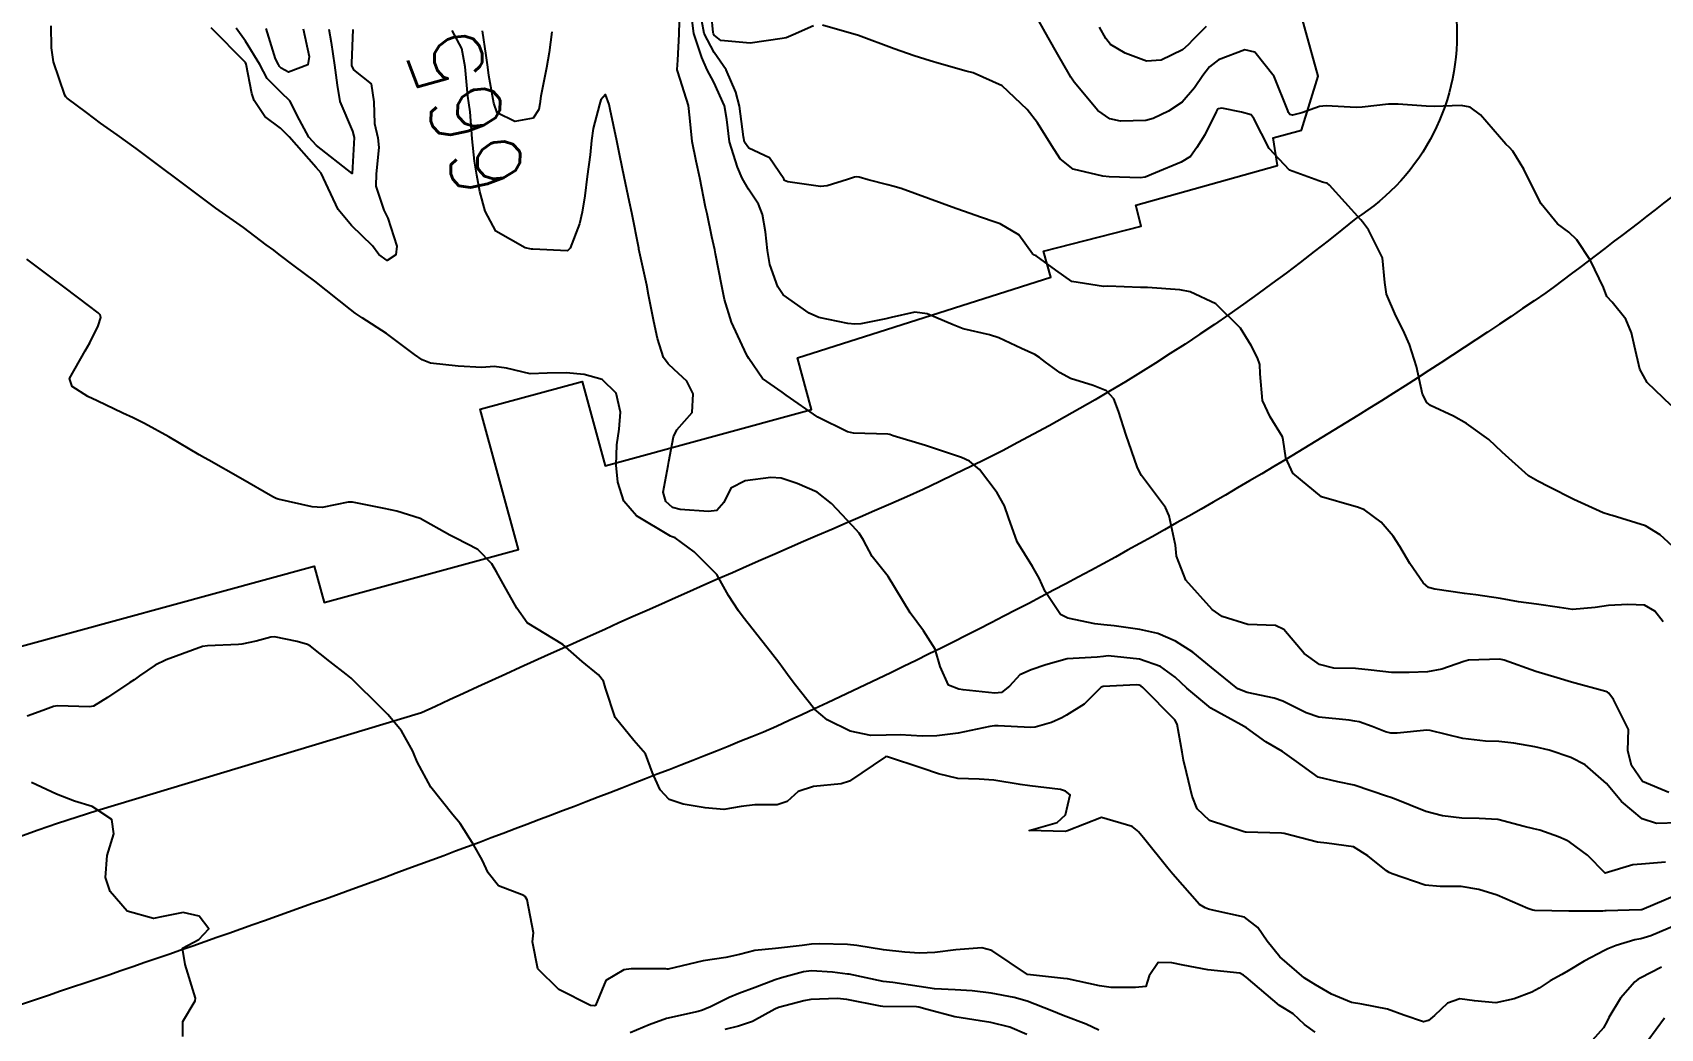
# Model space of a CAD drawing. Header units: metres. Extents: x 292545 to 299085, y 7450245 to 7463078.
# Drawn here: x 296184.4 to 296274.7, y 7459489.9 to 7459545.2 of the extents above; entities that cross this region are included whole.
import ezdxf
from ezdxf.enums import TextEntityAlignment as Align

# ---------------------------------------------------------------- set-up
doc = ezdxf.new("R2010")
doc.units = ezdxf.units.M
for name, color, linetype in [('Cotas', 45, 'Continuous'), ('Curvas de Nivel 1m', 11, 'Continuous'), ('Curvas de Nivel 5m', 15, 'Continuous'), ('Edificações', 30, 'Continuous'), ('Vias Primárias', 230, 'Continuous')]:
    doc.layers.add(name, color=color, linetype=linetype)
doc.styles.add('Style-STANDARD', font='STANDARD.shx')

msp = doc.modelspace()

# ---------------------------------------------------------------- linework, layer by layer
at = {"layer": 'Curvas de Nivel 1m', "flags": 128}
for points, elevation in [([(296275.671, 7459501.353), (296274.467, 7459501.314), (296273.673, 7459501.575), (296272.532, 7459502.542), (296271.698, 7459503.536), (296270.51, 7459504.562), (296269.717, 7459504.983), (296268.525, 7459505.392), (296267.723, 7459505.572), (296266.555, 7459505.781), (296265.725, 7459505.858), (296264.982, 7459505.887), (296263.727, 7459506.03), (296261.919, 7459506.48), (296261.731, 7459506.498), (296260.084, 7459506.332), (296259.729, 7459506.321), (296259.43, 7459506.395), (296258.704, 7459506.705), (296257.972, 7459506.953), (296257.736, 7459507.002), (296257.419, 7459507.04), (296255.738, 7459507.216), (296255.038, 7459507.449), (296253.746, 7459508.11), (296253.255, 7459508.274), (296251.76, 7459508.578), (296251.248, 7459508.795), (296249.774, 7459509.965), (296248.74, 7459510.82), (296247.789, 7459511.441), (296246.797, 7459511.849), (296245.795, 7459512.075), (296244.385, 7459512.286), (296243.798, 7459512.343), (296243.3, 7459512.39), (296241.801, 7459512.708), (296241.399, 7459512.914), (296240.55, 7459514.194), (296240.224, 7459514.926), (296239.839, 7459515.579), (296238.995, 7459516.939), (296238.523, 7459518.287), (296238.296, 7459518.946), (296237.883, 7459519.654), (296236.905, 7459520.965), (296236.359, 7459521.425), (296235.909, 7459521.618), (296234.958, 7459521.944), (296233.916, 7459522.286), (296232.106, 7459522.833), (296231.922, 7459522.908), (296231.823, 7459522.923), (296229.922, 7459522.97), (296229.575, 7459523.053), (296227.935, 7459523.862), (296226.176, 7459525.088), (296225.954, 7459525.243), (296224.858, 7459526.003), (296224.098, 7459527.118), (296224.056, 7459527.201), (296223.975, 7459527.348), (296223.142, 7459529.129), (296222.762, 7459530.383), (296222.613, 7459531.134), (296222.253, 7459532.926), (296222.209, 7459533.138), (296222.054, 7459533.873), (296221.785, 7459535.143), (296221.709, 7459535.512), (296221.379, 7459537.147), (296221.188, 7459538.064), (296220.965, 7459539.151), (296220.822, 7459540.464), (296220.766, 7459541.154), (296220.162, 7459543.02), (296220.129, 7459543.127), (296220.128, 7459543.161), (296220.168, 7459543.675), (296220.233, 7459545.109), (296220.235, 7459545.159), (296220.294, 7459547.077)], 666), ([(296227.688, 7459545.578), (296226.563, 7459545.086), (296226.312, 7459544.958), (296226.181, 7459544.909), (296225.962, 7459544.874), (296224.178, 7459544.616), (296222.555, 7459544.761), (296222.182, 7459545.061), (296222.139, 7459545.14), (296222.123, 7459545.201), (296221.934, 7459547.143)], 669), ([(296275.163, 7459503.036), (296273.7, 7459503.648), (296273.081, 7459504.536), (296272.889, 7459505.37), (296272.926, 7459506.538), (296272.097, 7459508.199), (296271.822, 7459508.549), (296271.754, 7459508.609), (296271.672, 7459508.633), (296269.762, 7459509.155), (296268.957, 7459509.39), (296267.77, 7459509.751), (296266.012, 7459510.385), (296265.78, 7459510.43), (296264.047, 7459510.369), (296263.778, 7459510.308), (296262.561, 7459509.873), (296261.769, 7459509.736), (296260.753, 7459509.695), (296259.768, 7459509.69), (296258.649, 7459509.827), (296257.771, 7459509.915), (296256.573, 7459509.93), (296255.774, 7459510.146), (296254.927, 7459510.749), (296253.796, 7459512.082), (296253.332, 7459512.3), (296251.799, 7459512.366), (296250.378, 7459512.804), (296249.809, 7459513.187), (296248.364, 7459514.825), (296247.846, 7459516.152), (296247.779, 7459516.758), (296247.771, 7459516.831), (296247.428, 7459518.396), (296247.226, 7459518.84), (296245.9, 7459520.633), (296245.757, 7459520.861), (296245.653, 7459521.115), (296245.04, 7459522.869), (296244.624, 7459524.192), (296244.363, 7459524.876), (296243.957, 7459525.319), (296243.222, 7459525.626), (296241.964, 7459526.01), (296241.387, 7459526.329), (296240.564, 7459526.921), (296240.228, 7459527.179), (296239.977, 7459527.343), (296239.243, 7459527.674), (296237.986, 7459528.264), (296237.461, 7459528.431), (296235.991, 7459528.756), (296235.437, 7459528.986), (296234.002, 7459529.593), (296233.318, 7459529.692), (296231.998, 7459529.392), (296231.708, 7459529.314), (296230.318, 7459529.045), (296229.993, 7459529.014), (296229.598, 7459529.054), (296227.998, 7459529.396), (296227.449, 7459529.628), (296226.016, 7459530.644), (296225.713, 7459531.095), (296225.266, 7459532.332), (296225.137, 7459533.104), (296225.025, 7459534.139), (296224.856, 7459535.108), (296224.646, 7459535.678), (296224.087, 7459536.522), (296223.738, 7459537.124), (296223.484, 7459537.741), (296223.032, 7459539.131), (296222.89, 7459540.374), (296222.757, 7459541.134), (296222.156, 7459542.454), (296221.785, 7459543.144), (296221.504, 7459543.813), (296221.062, 7459545.151), (296220.884, 7459546.472)], 667), ([(296274.846, 7459512.514), (296274.386, 7459513.099), (296273.812, 7459513.426), (296272.887, 7459513.465), (296271.812, 7459513.418), (296271.073, 7459513.298), (296269.812, 7459513.19), (296269.101, 7459513.293), (296267.816, 7459513.49), (296266.817, 7459513.611), (296265.821, 7459513.808), (296264.454, 7459514.003), (296263.825, 7459514.08), (296262.175, 7459514.317), (296261.829, 7459514.417), (296261.522, 7459514.673), (296260.78, 7459515.744), (296260.228, 7459516.686), (296259.859, 7459517.265), (296259.203, 7459518.037), (296258.262, 7459518.714), (296257.875, 7459518.875), (296257.674, 7459518.924), (296255.883, 7459519.433), (296254.285, 7459520.756), (296253.911, 7459521.61), (296253.76, 7459522.602), (296253.712, 7459522.763), (296253.042, 7459523.882), (296252.618, 7459524.78), (296252.482, 7459526.265), (296252.453, 7459526.783), (296252.337, 7459527.145), (296251.983, 7459527.837), (296251.381, 7459528.796), (296250.013, 7459530.146), (296248.601, 7459530.824), (296248.024, 7459530.933), (296246.234, 7459531.066), (296246.025, 7459531.059), (296245.832, 7459531.054), (296244.025, 7459531.126), (296243.788, 7459531.119), (296242.028, 7459531.382), (296241.137, 7459532.016), (296240.042, 7459532.815), (296239.965, 7459532.854), (296239.854, 7459532.932), (296239.088, 7459533.974), (296238.059, 7459534.582), (296237.783, 7459534.675), (296236.965, 7459534.961), (296236.068, 7459535.28), (296235.599, 7459535.448), (296234.078, 7459535.998), (296232.557, 7459536.545), (296232.088, 7459536.688), (296231.822, 7459536.756), (296230.728, 7459537.04), (296230.224, 7459537.178), (296230.094, 7459537.202), (296229.961, 7459537.184), (296229.584, 7459537.055), (296228.459, 7459536.696), (296228.089, 7459536.669), (296226.266, 7459536.914), (296226.092, 7459536.99), (296226.061, 7459537.058), (296226.047, 7459537.091), (296225.244, 7459538.243), (296224.11, 7459538.791), (296223.873, 7459539.122), (296223.817, 7459539.423), (296223.583, 7459541.126), (296223.382, 7459541.896), (296222.846, 7459543.133), (296222.172, 7459544.09), (296221.62, 7459545.146), (296221.493, 7459545.848)], 668), ([(296275.621, 7459497.348), (296273.663, 7459496.529), (296273.613, 7459496.521), (296271.687, 7459496.474), (296271.612, 7459496.467), (296271.504, 7459496.444), (296269.612, 7459496.449), (296267.724, 7459496.486), (296267.612, 7459496.501), (296267.334, 7459496.603), (296265.624, 7459497.341), (296264.613, 7459497.651), (296263.63, 7459497.814), (296262.472, 7459497.82), (296261.631, 7459497.898), (296259.799, 7459498.53), (296259.642, 7459498.6), (296259.489, 7459498.692), (296258.455, 7459499.512), (296257.656, 7459500.016), (296256.173, 7459500.219), (296255.658, 7459500.284), (296253.813, 7459500.759), (296253.663, 7459500.779), (296251.71, 7459500.836), (296251.663, 7459500.839), (296251.6, 7459500.854), (296249.67, 7459501.481), (296248.992, 7459502.136), (296248.705, 7459502.825), (296248.384, 7459504.148), (296248.228, 7459504.832), (296248.158, 7459505.274), (296247.878, 7459506.829), (296247.736, 7459507.061), (296245.978, 7459508.857), (296245.859, 7459508.954), (296245.764, 7459508.99), (296245.625, 7459509), (296243.763, 7459508.91), (296243.663, 7459508.881), (296242.71, 7459507.934), (296241.739, 7459507.318), (296241.472, 7459507.178), (296240.897, 7459506.918), (296240.003, 7459506.654), (296239.73, 7459506.639), (296237.943, 7459506.736), (296237.731, 7459506.733), (296237.471, 7459506.695), (296235.726, 7459506.336), (296234.539, 7459506.178), (296233.725, 7459506.169), (296232.511, 7459506.226), (296231.725, 7459506.209), (296230.882, 7459506.19), (296229.727, 7459506.441), (296228.454, 7459507.063), (296227.742, 7459507.651), (296226.618, 7459509.087), (296226.253, 7459509.578), (296225.774, 7459510.243), (296225.1, 7459511.107), (296223.799, 7459512.756), (296223.525, 7459513.123), (296222.969, 7459513.975), (296222.338, 7459515.135), (296221.838, 7459515.637), (296221.075, 7459516.381), (296220.023, 7459517.167), (296219.854, 7459517.228), (296219.765, 7459517.26), (296217.871, 7459518.383), (296217.168, 7459519.197), (296216.83, 7459520.264), (296216.736, 7459521.202), (296216.781, 7459522.334), (296216.915, 7459523.2), (296216.992, 7459524.144), (296216.752, 7459525.202), (296215.96, 7459525.952), (296214.968, 7459526.23), (296213.964, 7459526.313), (296212.911, 7459526.303), (296211.963, 7459526.274), (296210.654, 7459526.585), (296209.967, 7459526.675), (296209.297, 7459526.62), (296207.967, 7459526.694), (296206.438, 7459526.855), (296205.97, 7459527.044), (296205.545, 7459527.334), (296203.99, 7459528.51), (296202.652, 7459529.37), (296202.266, 7459529.637), (296202.008, 7459529.839), (296200.023, 7459531.4), (296198.879, 7459532.265), (296198.038, 7459532.896), (296197.738, 7459533.122), (296197.327, 7459533.431), (296196.057, 7459534.379), (296194.535, 7459535.465), (296194.076, 7459535.795), (296193.114, 7459536.515), (296192.091, 7459537.286), (296191.809, 7459537.503), (296190.112, 7459538.764), (296189.045, 7459539.531), (296188.129, 7459540.181), (296187.347, 7459540.764), (296186.285, 7459541.568), (296186.206, 7459541.632), (296186.145, 7459541.731), (296185.516, 7459543.576), (296185.401, 7459544.351), (296185.382, 7459545.578)], 664), ([(296200.793, 7459545.394), (296200.929, 7459544.646), (296201.106, 7459543.391), (296201.252, 7459542.289), (296201.407, 7459541.387), (296202.118, 7459539.733), (296202.208, 7459539.379), (296202.093, 7459537.38), (296200.108, 7459538.944), (296199.695, 7459539.404), (296199.168, 7459540.369), (296198.638, 7459541.415), (296198.148, 7459541.885), (296197.383, 7459542.659), (296196.969, 7459543.438), (296196.182, 7459544.733), (296195.657, 7459545.455)], 666), ([(296199.375, 7459545.408), (296199.706, 7459543.869), (296199.638, 7459543.405), (296198.561, 7459543.014), (296198.161, 7459543.23), (296198.066, 7459543.326), (296198.008, 7459543.422), (296197.844, 7459543.748), (296197.316, 7459545.433)], 667), ([(296213.177, 7459545.245), (296213.019, 7459544.095), (296212.88, 7459543.249), (296212.568, 7459541.675), (296212.509, 7459541.255), (296212.456, 7459540.937), (296212.131, 7459540.445), (296211.128, 7459540.27), (296210.135, 7459540.755), (296209.959, 7459541.283), (296209.684, 7459542.813), (296209.623, 7459543.288), (296209.537, 7459543.925), (296209.32, 7459545.293)], 666), ([(296275.578, 7459516.504), (296274.684, 7459517.341), (296273.866, 7459517.828), (296272.006, 7459518.414), (296271.872, 7459518.449), (296271.522, 7459518.554), (296269.884, 7459519.29), (296268.493, 7459519.992), (296267.898, 7459520.303), (296267.376, 7459520.605), (296265.916, 7459521.923), (296265.167, 7459522.628), (296263.932, 7459523.508), (296263.205, 7459523.92), (296261.941, 7459524.506), (296261.723, 7459524.672), (296261.489, 7459525.135), (296261.152, 7459526.678), (296260.767, 7459527.901), (296260.419, 7459528.686), (296260.005, 7459529.484), (296259.49, 7459530.695), (296259.391, 7459531.335), (296259.265, 7459532.698), (296258.5, 7459534.264), (296258.161, 7459534.709), (296258.065, 7459534.817), (296256.321, 7459536.737), (296256.196, 7459536.841), (296256.094, 7459536.872), (296255.941, 7459536.895), (296254.101, 7459537.574), (296252.971, 7459538.771), (296252.129, 7459540.431), (296251.979, 7459540.63), (296251.441, 7459540.79), (296250.353, 7459541.015), (296250.144, 7459540.962), (296250.068, 7459540.886), (296250.031, 7459540.811), (296249.411, 7459539.53), (296248.972, 7459538.821), (296248.607, 7459538.325), (296248.105, 7459538.012), (296246.67, 7459537.423), (296246.096, 7459537.188), (296245.819, 7459537.139), (296244.096, 7459537.207), (296243.742, 7459537.238), (296242.1, 7459537.618), (296241.389, 7459538.194), (296240.928, 7459538.918), (296240.132, 7459540.195), (296239.554, 7459540.936), (296238.156, 7459542.239), (296236.558, 7459542.966), (296236.164, 7459543.069), (296234.67, 7459543.495), (296234.169, 7459543.634), (296233.271, 7459543.91), (296232.176, 7459544.293), (296230.183, 7459545.04), (296228.191, 7459545.61)], 669), ([(296249.475, 7459545.536), (296248.754, 7459544.824), (296248.485, 7459544.521), (296248.177, 7459544.247), (296246.989, 7459543.665), (296246.17, 7459543.614), (296244.99, 7459544.056), (296244.18, 7459544.544), (296243.92, 7459544.883), (296243.569, 7459545.509)], 671), ([(296275.605, 7459495.683), (296274.162, 7459495.085), (296273.597, 7459494.921), (296273.279, 7459494.85), (296272.232, 7459494.544), (296271.78, 7459494.359), (296271.589, 7459494.27), (296270.465, 7459493.681), (296269.571, 7459493.141), (296269.214, 7459492.938), (296268.568, 7459492.59), (296267.969, 7459492.185), (296267.556, 7459491.954), (296266.577, 7459491.586), (296265.55, 7459491.362), (296264.381, 7459491.468), (296263.552, 7459491.592), (296262.868, 7459491.339), (296262.157, 7459490.664), (296261.83, 7459490.377), (296261.539, 7459490.314), (296260.458, 7459490.681), (296259.546, 7459491.006), (296258.128, 7459491.29), (296257.55, 7459491.39), (296256.445, 7459491.84), (296255.559, 7459492.366), (296255.318, 7459492.501), (296254.923, 7459492.75), (296253.58, 7459493.914), (296252.861, 7459494.777), (296252.358, 7459495.537), (296251.606, 7459496.109), (296249.937, 7459496.48), (296249.611, 7459496.57), (296249.432, 7459496.634), (296249.123, 7459496.817), (296247.638, 7459498.495), (296247.36, 7459498.843), (296245.999, 7459500.518), (296245.727, 7459500.859), (296245.664, 7459500.934), (296245.376, 7459501.153), (296243.671, 7459501.642), (296241.796, 7459500.908), (296241.662, 7459500.865), (296239.663, 7459500.93), (296241.217, 7459501.365), (296241.672, 7459501.799), (296241.933, 7459502.906), (296241.686, 7459503.102), (296241.396, 7459503.204), (296239.69, 7459503.413), (296239.155, 7459503.472), (296237.695, 7459503.723), (296236.891, 7459503.766), (296235.695, 7459503.813), (296234.624, 7459504.065), (296233.704, 7459504.38), (296231.792, 7459505.019), (296231.713, 7459505.026), (296231.683, 7459505.02), (296229.699, 7459503.668), (296229.232, 7459503.52), (296227.696, 7459503.373), (296226.837, 7459503.083), (296226.241, 7459502.535), (296225.682, 7459502.346), (296224.44, 7459502.354), (296223.68, 7459502.254), (296222.709, 7459502.098), (296221.679, 7459502.189), (296220.452, 7459502.388), (296219.685, 7459502.638), (296219.187, 7459503.175), (296218.755, 7459504.127), (296218.366, 7459505.183), (296217.72, 7459505.918), (296216.688, 7459507.2), (296216.143, 7459508.82), (296216.032, 7459509.207), (296215.766, 7459509.565), (296214.852, 7459510.302), (296213.783, 7459511.24), (296211.801, 7459512.45), (296211.239, 7459513.266), (296210.48, 7459514.62), (296210.103, 7459515.277), (296209.837, 7459515.715), (296209.072, 7459516.518), (296207.851, 7459517.148), (296207.507, 7459517.313), (296205.866, 7459518.233), (296204.579, 7459518.643), (296203.874, 7459518.788), (296202.109, 7459519.148), (296201.879, 7459519.15), (296200.419, 7459518.851), (296199.875, 7459518.894), (296197.991, 7459519.319), (296197.882, 7459519.345), (296197.682, 7459519.432), (296195.893, 7459520.482), (296194.135, 7459521.468), (296193.905, 7459521.596), (296193.611, 7459521.771), (296191.922, 7459522.77), (296190.575, 7459523.514), (296189.936, 7459523.827), (296189.371, 7459524.093), (296187.945, 7459524.768), (296187.415, 7459525.015), (296186.547, 7459525.561), (296186.41, 7459526.016), (296187.272, 7459527.551), (296187.54, 7459527.987), (296187.994, 7459528.939), (296188.149, 7459529.39), (296188.114, 7459529.539), (296188.004, 7459529.649), (296186.922, 7459530.467), (296186.019, 7459531.151), (296185.453, 7459531.576), (296184.033, 7459532.625)], 663), ([(296255.533, 7459489.731), (296254.949, 7459490.161), (296254.317, 7459490.758), (296253.823, 7459491.043), (296253.547, 7459491.217), (296251.711, 7459492.789), (296251.565, 7459492.903), (296251.356, 7459493.002), (296249.577, 7459493.194), (296248.201, 7459493.452), (296247.58, 7459493.592), (296246.829, 7459493.599), (296246.317, 7459492.853), (296246.142, 7459492.277), (296245.563, 7459492.213), (296244.219, 7459492.218), (296243.564, 7459492.314), (296241.791, 7459492.686), (296241.57, 7459492.715), (296239.573, 7459492.93), (296237.586, 7459494.265), (296237.044, 7459494.414), (296235.586, 7459494.31), (296234.425, 7459494.151), (296233.584, 7459494.112), (296232.754, 7459494.182), (296231.586, 7459494.301), (296230.09, 7459494.543), (296229.588, 7459494.608), (296228.01, 7459494.645), (296227.588, 7459494.625), (296227.063, 7459494.553), (296225.586, 7459494.378), (296224.429, 7459494.267), (296223.582, 7459494.045), (296222.832, 7459493.876), (296221.578, 7459493.698), (296219.63, 7459493.225), (296219.573, 7459493.225), (296219.5, 7459493.244), (296217.573, 7459493.248), (296217.169, 7459493.196), (296216.164, 7459492.611), (296215.603, 7459491.219), (296215.543, 7459491.199), (296215.311, 7459491.222), (296213.556, 7459492.11), (296212.389, 7459493.252), (296212.103, 7459494.74), (296212.153, 7459495.254), (296211.805, 7459497.074), (296211.696, 7459497.259), (296211.623, 7459497.313), (296210.209, 7459497.862), (296209.636, 7459498.582), (296209.303, 7459499.293), (296208.836, 7459500.113), (296208.081, 7459501.306), (296207.67, 7459501.788), (296206.457, 7459503.322), (296205.707, 7459504.729), (296205.531, 7459505.152), (296205.459, 7459505.334), (296204.837, 7459506.457), (296204.077, 7459507.355), (296203.738, 7459507.693), (296202.031, 7459509.377), (296201.765, 7459509.601), (296200.859, 7459510.302), (296199.78, 7459511.156), (296199.618, 7459511.239), (296199.048, 7459511.411), (296197.786, 7459511.664), (296197.57, 7459511.648), (296196.757, 7459511.44), (296195.966, 7459511.264), (296195.781, 7459511.24), (296194.069, 7459511.178), (296193.78, 7459511.133), (296193.241, 7459510.941), (296191.772, 7459510.388), (296191.166, 7459510.109), (296190.297, 7459509.515), (296189.987, 7459509.292), (296189.759, 7459509.142), (296188.517, 7459508.305), (296187.746, 7459507.826), (296187.515, 7459507.782), (296185.746, 7459507.851), (296185.511, 7459507.807), (296184.919, 7459507.578), (296184.049, 7459507.277)], 662), ([(296192.687, 7459489.488), (296192.703, 7459490.32), (296193.375, 7459491.482), (296193.405, 7459491.631), (296192.827, 7459493.487), (296192.68, 7459494.39), (296193.587, 7459494.884), (296194.139, 7459495.472), (296193.603, 7459496.168), (296192.714, 7459496.382), (296191.603, 7459496.15), (296191.067, 7459496.039), (296189.607, 7459496.443), (296188.661, 7459497.534), (296188.407, 7459498.315), (296188.488, 7459499.537), (296188.862, 7459500.739), (296188.755, 7459501.534), (296187.673, 7459502.254), (296186.678, 7459502.56), (296185.683, 7459502.94), (296184.303, 7459503.584)], 661), ([(296243.533, 7459489.839), (296242.817, 7459490.172), (296241.54, 7459490.666), (296240.926, 7459490.916), (296239.551, 7459491.447), (296238.833, 7459491.658), (296237.557, 7459491.894), (296236.499, 7459492.026), (296235.559, 7459492.082), (296234.407, 7459492.145), (296233.562, 7459492.271), (296232.104, 7459492.483), (296231.566, 7459492.555), (296229.675, 7459492.945), (296229.572, 7459492.959), (296228.744, 7459493.058), (296227.574, 7459493.131), (296227.142, 7459493.076), (296225.918, 7459492.745), (296225.566, 7459492.639), (296224.451, 7459492.22), (296223.554, 7459491.873), (296223.01, 7459491.666), (296221.975, 7459491.136), (296221.671, 7459491.009), (296221.541, 7459490.964), (296221.284, 7459490.888), (296219.536, 7459490.488), (296218.569, 7459490.143), (296217.528, 7459489.692)], 661), ([(296274.753, 7459493.334), (296273.566, 7459492.725), (296273.439, 7459492.657), (296273.273, 7459492.533), (296272.474, 7459491.62), (296271.837, 7459490.547), (296271.743, 7459490.346), (296271.537, 7459489.973), (296270.271, 7459488.569)], 662), ([(296274.912, 7459490.509), (296273.524, 7459488.63)], 661)]:
    msp.add_lwpolyline(points, dxfattribs=dict(at, elevation=elevation))
at = {"layer": 'Curvas de Nivel 5m', "flags": 128}
for points, elevation in [([(296275.283, 7459524.51), (296273.962, 7459525.788), (296273.558, 7459526.526), (296273.25, 7459527.795), (296273.08, 7459528.534), (296272.766, 7459529.304), (296272.01, 7459530.244), (296271.726, 7459530.553), (296271.525, 7459531.051), (296270.819, 7459532.562), (296270.054, 7459533.706), (296269.604, 7459534.123), (296268.98, 7459534.586), (296268.079, 7459535.694), (296267.608, 7459536.605), (296267.114, 7459537.616), (296266.511, 7459538.614), (296266.315, 7459538.817), (296266.117, 7459539.016), (296264.71, 7459540.634), (296264.139, 7459541.065), (296263.64, 7459541.148), (296262.139, 7459541.093), (296261.701, 7459541.113), (296260.141, 7459541.237), (296259.609, 7459541.227), (296258.138, 7459541.066), (296257.799, 7459541.054), (296256.139, 7459541.143), (296255.781, 7459541.101), (296254.784, 7459540.753), (296254.276, 7459540.614), (296254.132, 7459540.658), (296254.058, 7459540.761), (296254.014, 7459540.882), (296253.265, 7459542.769), (296252.176, 7459544.119), (296251.632, 7459544.243), (296250.172, 7459543.697), (296249.672, 7459543.311), (296249.291, 7459542.819), (296248.835, 7459542.145), (296248.148, 7459541.348), (296247.394, 7459540.841), (296246.546, 7459540.444), (296246.135, 7459540.319), (296244.723, 7459540.285), (296244.136, 7459540.424), (296243.467, 7459540.887), (296242.158, 7459542.442), (296241.978, 7459542.72), (296241.874, 7459542.904), (296241.248, 7459543.988), (296240.718, 7459544.922), (296240.197, 7459545.851)], 670), ([(296202.122, 7459545.381), (296202.047, 7459543.499), (296202.059, 7459543.381), (296202.16, 7459543.129), (296203.15, 7459542.362), (296203.294, 7459541.363), (296203.333, 7459540.154), (296203.519, 7459539.359), (296203.58, 7459538.83), (296203.428, 7459537.36), (296203.413, 7459536.687), (296203.857, 7459535.353), (296204.066, 7459534.906), (296204.569, 7459533.345), (296204.521, 7459532.862), (296204.035, 7459532.559), (296203.578, 7459532.897), (296203.219, 7459533.362), (296202.06, 7459534.502), (296201.311, 7459535.388), (296200.639, 7459536.843), (296200.363, 7459537.397), (296200.096, 7459537.718), (296198.601, 7459539.415), (296198.12, 7459539.893), (296197.252, 7459540.551), (296196.658, 7459541.442), (296196.525, 7459541.823), (296196.205, 7459543.449), (296196.164, 7459543.536), (296194.273, 7459545.469)], 665), ([(296274.978, 7459499.175), (296273.641, 7459499.052), (296273.158, 7459499.017), (296271.633, 7459498.55), (296270.646, 7459499.558), (296269.66, 7459500.279), (296269.47, 7459500.382), (296269.031, 7459500.579), (296268.009, 7459500.937), (296267.667, 7459501.01), (296267.123, 7459501.151), (296265.672, 7459501.538), (296264.636, 7459501.599), (296263.673, 7459501.609), (296262.598, 7459501.737), (296261.676, 7459501.974), (296259.932, 7459502.688), (296259.684, 7459502.78), (296259.556, 7459502.82), (296257.694, 7459503.448), (296256.794, 7459503.632), (296255.7, 7459503.889), (296254.488, 7459504.752), (296253.718, 7459505.313), (296252.802, 7459505.852), (296251.731, 7459506.617), (296251.425, 7459506.793), (296249.747, 7459507.723), (296248.417, 7459508.823), (296247.769, 7459509.44), (296246.954, 7459510.022), (296245.779, 7459510.431), (296244.046, 7459510.612), (296243.78, 7459510.59), (296243.444, 7459510.55), (296241.778, 7459510.444), (296240.579, 7459510.118), (296239.772, 7459509.838), (296239.144, 7459509.562), (296238.572, 7459508.942), (296238.121, 7459508.583), (296237.757, 7459508.546), (296236.005, 7459508.731), (296235.76, 7459508.763), (296235.181, 7459508.986), (296234.73, 7459510.033), (296234.439, 7459510.993), (296233.793, 7459512.008), (296233.054, 7459513.007), (296231.833, 7459515.02), (296230.943, 7459516.133), (296230.459, 7459517.041), (296230.233, 7459517.421), (296229.865, 7459517.835), (296228.699, 7459519.062), (296227.889, 7459519.696), (296226.789, 7459520.186), (296225.897, 7459520.471), (296225.318, 7459520.52), (296223.895, 7459520.331), (296223.1, 7459519.919), (296222.718, 7459519.132), (296222.323, 7459518.688), (296221.875, 7459518.633), (296220.301, 7459518.739), (296219.878, 7459518.853), (296219.498, 7459519.174), (296219.357, 7459519.706), (296219.625, 7459521.173), (296219.669, 7459521.408), (296219.919, 7459522.767), (296220.116, 7459523.167), (296220.965, 7459524.127), (296221.017, 7459525.154), (296220.664, 7459525.863), (296219.966, 7459526.509), (296219.622, 7459526.818), (296219.376, 7459527.169), (296219.033, 7459528.224), (296218.834, 7459529.177), (296218.542, 7459530.655), (296218.436, 7459531.184), (296218.366, 7459531.525), (296218.041, 7459533.01), (296218.002, 7459533.19), (296217.992, 7459533.242), (296217.608, 7459535.195), (296217.482, 7459535.792), (296217.182, 7459537.199), (296216.947, 7459538.359), (296216.775, 7459539.203), (296216.411, 7459540.936), (296216.355, 7459541.208), (296216.149, 7459541.771), (296215.894, 7459541.464), (296215.82, 7459541.213), (296215.465, 7459539.874), (296215.374, 7459539.217), (296215.298, 7459538.416), (296215.136, 7459537.224), (296215.003, 7459536.147), (296214.863, 7459535.228), (296214.702, 7459534.592), (296214.184, 7459533.238), (296214.041, 7459533.095), (296212.121, 7459533.18), (296212.042, 7459533.192), (296211.702, 7459533.263), (296210.056, 7459534.183), (296209.475, 7459535.289), (296209.173, 7459536.383), (296209.002, 7459537.296), (296208.879, 7459538.076), (296208.751, 7459539.3), (296208.633, 7459540.805), (296208.562, 7459541.304), (296208.513, 7459541.671), (296208.369, 7459543.307), (296208.178, 7459544.315), (296207.651, 7459545.315)], 665), ([(296239.53, 7459489.603), (296238.595, 7459490.006), (296237.536, 7459490.263), (296236.934, 7459490.356), (296235.539, 7459490.594), (296233.999, 7459490.995), (296233.545, 7459491.122), (296233.407, 7459491.14), (296231.545, 7459491.154), (296231.406, 7459491.171), (296229.55, 7459491.544), (296229.007, 7459491.6), (296227.55, 7459491.539), (296227.158, 7459491.467), (296225.753, 7459491.097), (296225.542, 7459491.005), (296224.316, 7459490.332), (296223.532, 7459490.074), (296222.766, 7459489.892)], 660)]:
    msp.add_lwpolyline(points, dxfattribs=dict(at, elevation=elevation))
at = {"layer": 'Edificações'}
msp.add_lwpolyline([(296181.148, 7459510.45), (296199.989, 7459515.586), (296200.535, 7459513.585), (296211.316, 7459516.524), (296209.194, 7459524.306), (296214.855, 7459525.85), (296216.132, 7459521.168), (296227.586, 7459524.29), (296226.807, 7459527.147), (296240.86, 7459531.637), (296240.464, 7459533.068), (296245.88, 7459534.452), (296245.582, 7459535.617), (296253.443, 7459537.818), (296253.206, 7459539.354), (296254.781, 7459539.788), (296255.693, 7459542.777), (296253.428, 7459551.011)], dxfattribs=at)
at = {"layer": 'Vias Primárias', "elevation": 684.803}
msp.add_lwpolyline([(296468.293, 7460078.311), (296461.323, 7459948.472), (296459.404, 7459915.273), (296447.457, 7459867.022), (296440.331, 7459838.498), (296425.874, 7459778.285), (296412.258, 7459722.582, -0.037405), (296392.158, 7459674.452, 0.005131), (296377.034, 7459648.904, -0.045955), (296355.858, 7459618.996, -0.007686), (296324.377, 7459583.341, -0.007423), (296297.333, 7459554.516, -0.022882), (296268.336, 7459530.761, -0.0442), (296224.922, 7459506.379, -0.015284), (296182.572, 7459490.885, 0.125896), (296161.396, 7459474.782, -0.088938), (296144.143, 7459454.144, -0.175731), (296083.2, 7459428.16, 0.005577), (296026.892, 7459424.602, -0.000699)], format="xyb", dxfattribs=at)
at = {"layer": 'Vias Primárias'}
msp.add_lwpolyline([(296138.489, 7459597.458), (296167.466, 7459604.182, -0.200087), (296180.548, 7459601.977, 0.006028), (296203.391, 7459587.977, -0.002624), (296256.318, 7459556.032, -0.597548), (296257.781, 7459534.88, -0.070359), (296231.083, 7459518.659, 0.006814), (296205.931, 7459507.454), (296187.927, 7459502.013, 0.130617), (296157.269, 7459483.079, 0.042387), (296144.602, 7459467.189, -0.10894), (296111.007, 7459442.904, -0.056245), (296066.279, 7459435.823, -0.009044), (296024.702, 7459434.741, -0.254903), (296012.269, 7459440.878, -0.017413), (295990.884, 7459478.159, -0.529034), (295992.848, 7459486.192, 0.14999), (296033.734, 7459539.671, 0.048568), (296037.596, 7459564.52, -200.798762)], format="xyb", dxfattribs=at)

# ---------------------------------------------------------------- texts
at = {"layer": 'Cotas', "style": 'Style-STANDARD'}
msp.add_text('665', height=4, rotation=110.72633, dxfattribs=at).set_placement((296208.438, 7459540.702, 665), align=Align.MIDDLE_CENTER)

doc.saveas('drawing.dxf')
